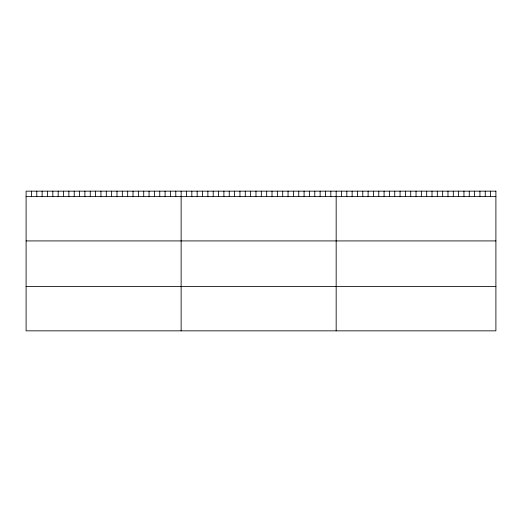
<?xml version="1.0" encoding="UTF-8"?>
<svg xmlns="http://www.w3.org/2000/svg" width="522" height="522" viewBox="0 0 522 522"><rect width="100%" height="100%" fill="white"/><g stroke="black" fill="none" stroke-linecap="round" stroke-linejoin="round"><path stroke-width="0.78" d="M26.1 196.631L495.9 196.631M26.1 240.923L495.9 240.923M26.1 286.552L495.9 286.552M490.576 191.156L490.576 196.631M485.251 191.156L485.251 196.631M479.927 191.156L479.927 196.631M474.602 191.156L474.602 196.631M469.278 191.156L469.278 196.631M463.954 191.156L463.954 196.631M458.629 191.156L458.629 196.631M453.305 191.156L453.305 196.631M447.98 191.156L447.98 196.631M442.656 191.156L442.656 196.631M437.332 191.156L437.332 196.631M432.007 191.156L432.007 196.631M426.683 191.156L426.683 196.631M421.358 191.156L421.358 196.631M416.034 191.156L416.034 196.631M410.71 191.156L410.71 196.631M405.385 191.156L405.385 196.631M400.061 191.156L400.061 196.631M394.736 191.156L394.736 196.631M389.412 191.156L389.412 196.631M384.088 191.156L384.088 196.631M378.763 191.156L378.763 196.631M373.439 191.156L373.439 196.631M368.114 191.156L368.114 196.631M362.79 191.156L362.79 196.631M357.466 191.156L357.466 196.631M352.141 191.156L352.141 196.631M346.817 191.156L346.817 196.631M341.492 191.156L341.492 196.631M336.168 191.156L336.168 330.844M330.824 191.156L330.824 196.631M325.474 191.156L325.474 196.631M320.13 191.156L320.13 196.631M314.786 191.156L314.786 196.631M309.435 191.156L309.435 196.631M304.091 191.156L304.091 196.631M298.747 191.156L298.747 196.631M293.403 191.156L293.403 196.631M288.053 191.156L288.053 196.631M282.709 191.156L282.709 196.631M277.365 191.156L277.365 196.631M272.014 191.156L272.014 196.631M266.67 191.156L266.67 196.631M261.326 191.156L261.326 196.631M255.976 191.156L255.976 196.631M250.632 191.156L250.632 196.631M245.288 191.156L245.288 196.631M239.937 191.156L239.937 196.631M234.593 191.156L234.593 196.631M229.249 191.156L229.249 196.631M223.899 191.156L223.899 196.631M218.555 191.156L218.555 196.631M213.211 191.156L213.211 196.631M207.867 191.156L207.867 196.631M202.516 191.156L202.516 196.631M197.172 191.156L197.172 196.631M191.828 191.156L191.828 196.631M186.478 191.156L186.478 196.631M181.134 191.156L181.134 330.844M175.79 191.156L175.79 196.631M170.44 191.156L170.44 196.631M165.096 191.156L165.096 196.631M159.752 191.156L159.752 196.631M154.401 191.156L154.401 196.631M149.057 191.156L149.057 196.631M143.713 191.156L143.713 196.631M138.369 191.156L138.369 196.631M133.019 191.156L133.019 196.631M127.675 191.156L127.675 196.631M122.331 191.156L122.331 196.631M116.98 191.156L116.98 196.631M111.636 191.156L111.636 196.631M106.292 191.156L106.292 196.631M100.942 191.156L100.942 196.631M95.598 191.156L95.598 196.631M90.254 191.156L90.254 196.631M84.903 191.156L84.903 196.631M79.559 191.156L79.559 196.631M74.215 191.156L74.215 196.631M68.865 191.156L68.865 196.631M63.521 191.156L63.521 196.631M58.177 191.156L58.177 196.631M52.833 191.156L52.833 196.631M47.482 191.156L47.482 196.631M42.138 191.156L42.138 196.631M36.794 191.156L36.794 196.631M31.444 191.156L31.444 196.631M495.9 191.156L26.1 191.156L26.1 330.844L495.9 330.844L495.9 191.156"/></g></svg>
